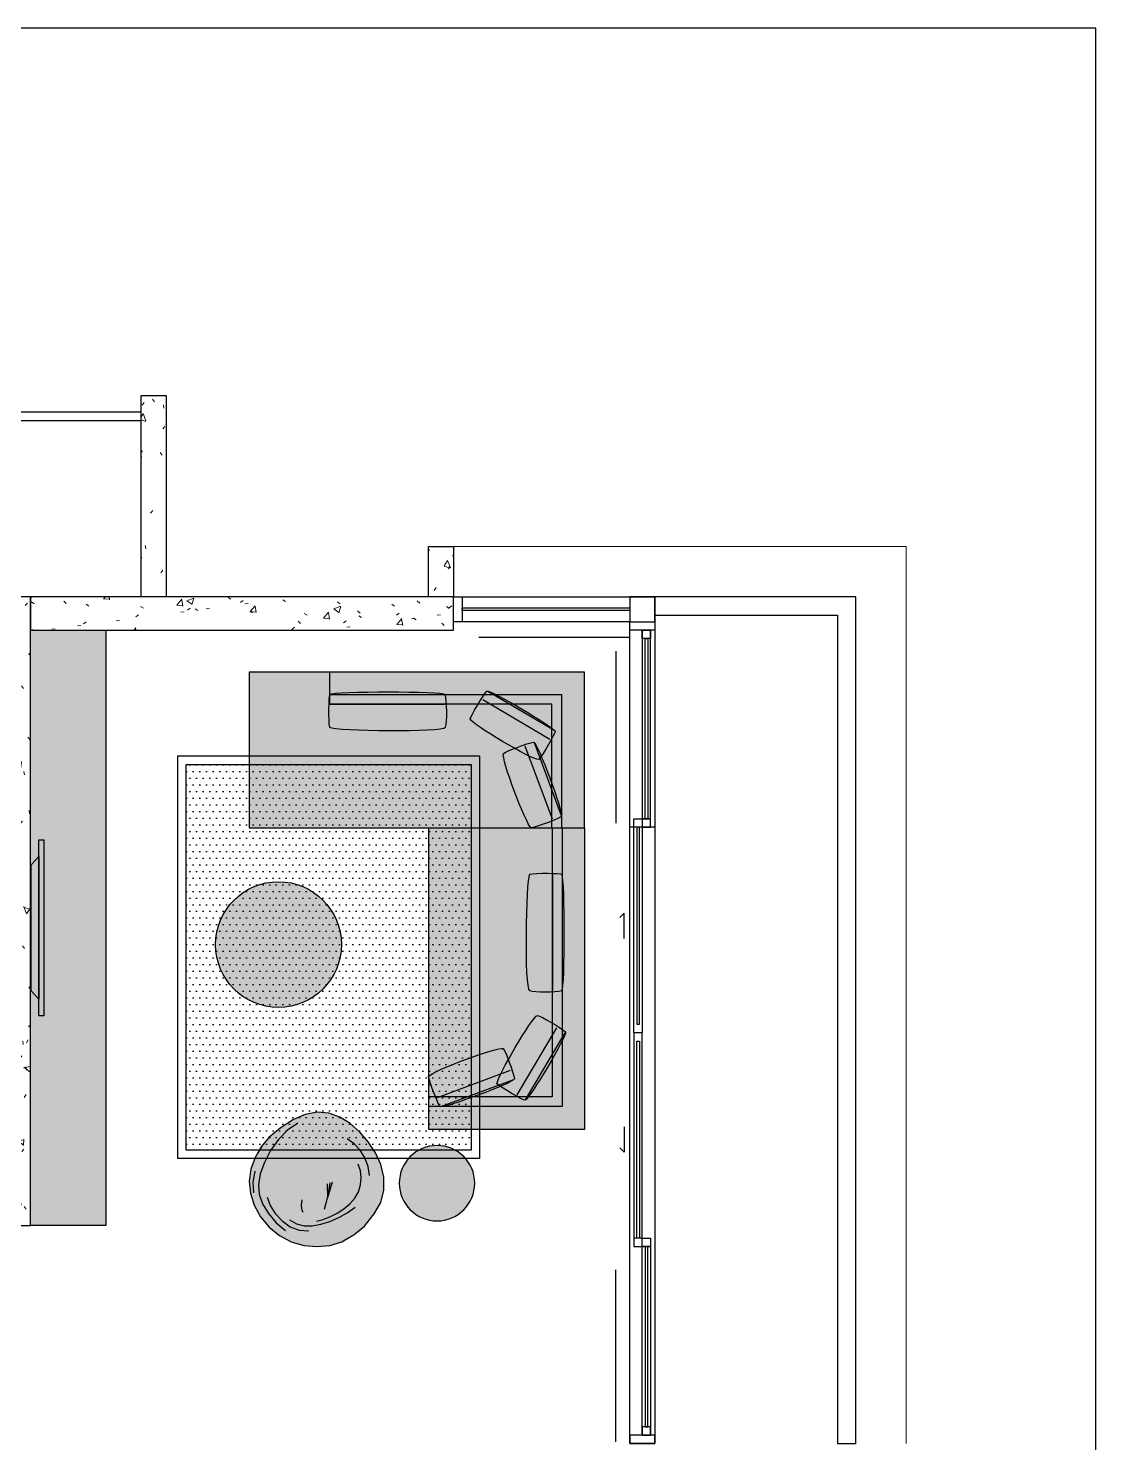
# Model space of a CAD drawing. Header units: millimetres. Extents: x 138979 to 257434, y 2210 to 57479.
# Drawn here: x 231496 to 237863, y 24022 to 32457 of the extents above; entities that cross this region are included whole.
import ezdxf

# ---------------------------------------------------------------- set-up
doc = ezdxf.new("R2010")
doc.units = ezdxf.units.MM
doc.linetypes.add('DASH', pattern=[0.35, 0.25, -0.1])
for name, color, linetype, lineweight in [('FLOOR', 6, 'Continuous', 9), ('WALL-FILL-4', 254, 'Continuous', 9), ('WALL-RETCUT-1', 1, 'Continuous', 25)]:
    doc.layers.add(name, color=color, linetype=linetype, lineweight=lineweight)
for name, color, linetype in [('GAR-DOOR', 4, 'Continuous'), ('GAR-FFE', 1, 'Continuous'), ('GAR-WINDOW', 4, 'Continuous')]:
    doc.layers.add(name, color=color, linetype=linetype)
doc.linetypes.add('BATTING', pattern='A,0.00254,-2.54,[134,ltypeshp.shx,S=2.54,R=0,X=-2.54,Y=0],-5.08,[134,ltypeshp.shx,S=2.54,R=180,X=2.54,Y=0],-2.54', length=10.16254)

# ---------------------------------------------------------------- blocks, each defined once
blk = doc.blocks.new('tv')
at = {"layer": 'GAR-FFE', "true_color": 0xffffff}
h = blk.add_hatch(color=7, dxfattribs=at)
h.dxf.hatch_style = 1
h.paths.add_polyline_path([(-50135.20844982471, -61402.10455091263), (-50135.20844982471, -61432.10455091263), (-49085.20844982471, -61432.10455091263), (-49085.20844982471, -61402.10455091263)])
h.paths.add_polyline_path([(-50035.20844982471, -61432.10455091263), (-49985.20844982471, -61477.10455091263), (-49235.20844982471, -61477.10455091263), (-49185.20844982471, -61432.10455091263)])
at = {"layer": 'GAR-FFE', "color": 8}
for points in [[(-50135.20844982471, -61432.10455091263), (-49085.20844982471, -61432.10455091263), (-49085.20844982471, -61402.10455091263), (-50135.20844982471, -61402.10455091263)], [(-49985.20844982471, -61477.10455091263), (-49235.20844982471, -61477.10455091263), (-49185.20844982471, -61432.10455091263), (-50035.20844982471, -61432.10455091263)]]:
    blk.add_lwpolyline(points, close=True, dxfattribs=at)
blk = doc.blocks.new('Type C1 outdoor dining table')
at = {"true_color": 0xffffff}
h = blk.add_hatch(color=7, dxfattribs=at)
h.dxf.hatch_style = 1
h.paths.add_polyline_path([(7367.558386040211, -27279.66268590844, 1), (7967.558386040211, -27279.66268590844, 1)])
at = {"layer": 'GAR-FFE'}
blk.add_circle((7667.558386040211, -27279.66268590844, 0.0002875896781342959), 300, dxfattribs=at)
blk = doc.blocks.new('lovesacplan')
at = {"layer": 'GAR-FFE'}
for p, q in [((122.2295263983057, 122.3432291808778), (109.3233201768401, 113.7323921862822)), ((136.307295339096, 128.7994903840801), (122.2295263983057, 122.3432291808778)), ((151.3337095297447, 132.3758891471405), (136.307295339096, 128.7994903840801)), ((166.7057544204129, 132.4129021663255), (151.3337095297447, 132.3758891471405)), ((181.563154059937, 128.5422949622005), (166.7057544204129, 132.4129021663255)), ((195.0973806927009, 120.8523693406757), (181.563154059937, 128.5422949622005)), ((197.1587615291311, 119.0929871725392), (195.0973806927009, 120.8523693406757)), ((209.6418318316985, 109.0174806094355), (197.1587615291311, 119.0929871725392)), ((97.65131051080058, 103.5622805100375), (87.50802058343507, 92.20475298349248)), ((109.3233201768401, 113.7323921862822), (97.65131051080058, 103.5622805100375)), ((119.244543142481, 103.9771024781395), (111.442294940298, 96.7735394498985)), ((128.4666018712099, 109.6965108209651), (119.244543142481, 103.9771024781395)), ((138.6651381364279, 113.5876228093984), (128.4666018712099, 109.6965108209651)), ((143.666037736191, 104.2805810508421), (135.7575645595444, 101.5061522729063)), ((149.3398515272852, 115.3116781786144), (138.6651381364279, 113.5876228093984)), ((152.0576379665308, 105.3380310356216), (143.666037736191, 104.2805810508421)), ((160.5037961671746, 104.5625601505112), (152.0576379665308, 105.3380310356216)), ((168.6349236112306, 101.9395831956543), (160.5037961671746, 104.5625601505112)), ((176.1816304009176, 97.57724342316689), (168.6349236112306, 101.9395831956543)), ((219.9413933034531, 96.61703455530852), (209.6418318316985, 109.0174806094355)), ((87.50802058343507, 92.20475298349248), (79.60431881823457, 79.84393130879582)), ((111.442294940298, 96.7735394498985), (105.4735410952137, 88.39658769616852)), ((182.9860176164394, 91.70564573529177), (176.1816304009176, 97.57724342316689)), ((188.9783508163528, 84.64969301748916), (182.9860176164394, 91.70564573529177)), ((193.7418091009468, 88.6942297277969), (186.9534299218076, 97.9632975109579)), ((194.1292190160676, 76.78114021106967), (188.9783508163528, 84.64969301748916)), ((199.4397494069043, 78.48509074548815), (193.7418091009468, 88.6942297277969)), ((220.957355036611, 95.00564048853057), (219.9413933034531, 96.61703455530852)), ((228.6388866610743, 82.0867455706901), (220.957355036611, 95.00564048853057)), ((79.60431881823457, 79.84393130879582), (74.83302557635814, 66.60553102049747)), ((157.3873996755652, 70.50227385444103), (176.1770273867862, 65.06901422350143)), ((158.0464057669952, 67.64203290749744), (176.1770273867862, 65.06901422350143)), ((198.3921910562584, 68.46717541646257), (194.1292190160676, 76.78114021106967)), ((201.655149470621, 60.0338909739741), (198.3921910562584, 68.46717541646257)), ((204.0619130100152, 67.8746750983556), (199.4397494069043, 78.48509074548815)), ((207.470691452628, 57.26543728166006), (204.0619130100152, 67.8746750983556)), ((232.9770480594594, 67.81572583536229), (228.6388866610743, 82.0867455706901)), ((234.1845446811436, 52.15339411209109), (232.9770480594594, 67.81572583536229)), ((74.83302557635814, 66.60553102049747), (73.80518885139607, 52.69617135512934)), ((73.80518885139607, 52.69617135512934), (76.56251074185678, 38.47162201476202)), ((159.3908249606997, 64.67338016839119), (176.1770273867862, 65.06901422350143)), ((189.3131943306377, 61.35291467733136), (176.1770273867862, 65.06901422350143)), ((203.7294266007965, 51.75793334586358), (201.655149470621, 60.0338909739741)), ((209.3268840058681, 46.92401018668436), (207.470691452628, 57.26543728166006)), ((232.838597354721, 36.75162278868995), (234.1845446811436, 52.15339411209109)), ((76.56251074185678, 38.47162201476202), (82.67405379862619, 24.41045370268714)), ((178.5105357806017, 34.25344813172736), (184.1633634364631, 33.6332127913039)), ((184.1633634364631, 33.6332127913039), (189.0064626721951, 34.12180331121668)), ((189.0064626721951, 34.12180331121668), (192.9440399305867, 35.70481681569338)), ((206.7926941022927, 27.88548646458635), (209.1929135179086, 37.05299641269515)), ((209.1929135179086, 37.05299641269515), (209.3268840058681, 46.92401018668436)), ((214.5330857975189, 31.37316379265127), (215.5186785734912, 42.82245723470889)), ((228.3922168736943, 21.83909429063019), (232.838597354721, 36.75162278868995)), ((82.67405379862619, 24.41045370268714), (92.68964811312982, 8.565673907690915)), ((87.08737527551561, 29.59160249961785), (95.34461190374086, 17.40041479921364)), ((95.34461190374086, 17.40041479921364), (106.4062757817509, 6.404759926486712)), ((202.2590011905245, 19.7401331557712), (206.7926941022927, 27.88548646458635)), ((203.5487602845308, 10.81863620466565), (210.4678973875594, 20.57577543036337)), ((210.4678973875594, 20.57577543036337), (214.5330857975189, 31.37316379265127)), ((220.9360148850944, 7.910577566283422), (228.3922168736943, 21.83909429063019)), ((92.68964811312982, 8.565673907690915), (103.8520127179534, -4.829799633028991)), ((106.4062757817509, 6.404759926486712), (119.6459179601732, -2.948302273627057)), ((185.1581835071571, -3.389473875910305), (194.734049056183, 2.647566106407552)), ((194.734049056183, 2.647566106407552), (203.5487602845308, 10.81863620466565)), ((194.8563646018038, -5.494922579450183), (205.9028453023287, 3.877355730678993)), ((205.9028453023287, 3.877355730678993), (214.7568524256754, 14.96761771283531)), ((210.7682475814086, -4.479330914279132), (220.9360148850944, 7.910577566283422)), ((103.8520127179534, -4.829799633028991), (114.9942983740848, -14.16092557133466)), ((114.9629386664769, -13.68419263539484), (122.2166020678332, -17.9920900305826)), ((114.9942983740848, -14.16092557133466), (122.2166020678332, -17.9920900305826)), ((119.6459179601732, -2.948302273627057), (133.789294715663, -10.26705662412352)), ((133.789294715663, -10.26705662412352), (147.4442057046547, -15.18126343296332)), ((147.4442057046547, -15.18126343296332), (159.9221052471614, -17.33702389303991)), ((159.9221052471614, -17.33702389303991), (171.5560794641206, -16.45510536121911)), ((171.5560794641206, -16.45510536121911), (183.1252459478613, -12.44196269697433)), ((175.3760920861537, -6.907778201469881), (185.1581835071571, -3.389473875910305)), ((183.1252459478613, -12.44196269697433), (194.8563646018038, -5.494922579450183)), ((184.7881672957502, -22.37017480903422), (198.4646778990986, -14.74962432056216)), ((198.4646778990986, -14.74962432056216), (210.7682475814086, -4.479330914279132)), ((122.2166020678332, -17.9920900305826), (128.0052296153263, -21.42991339703426)), ((128.0052296153263, -21.42991339703426), (141.7973693424368, -26.39302754231672)), ((141.7973693424368, -26.39302754231672), (156.0347619862004, -28.28840447019151)), ((143.9979835279569, -21.64290947115454), (157.1996064910993, -24.07090377753784)), ((156.0347619862004, -28.28840447019151), (170.4702544911568, -26.94871377710489)), ((157.1996064910993, -24.07090377753784), (170.0665383586901, -23.13324533870595)), ((170.4702544911568, -26.94871377710489), (184.7881672957502, -22.37017480903422))]:
    blk.add_line(p, q, dxfattribs=at)
blk = doc.blocks.new('beanbag')
at = {"layer": 'GAR-FFE', "true_color": 0xffffff}
h = blk.add_hatch(color=7, dxfattribs=at)
h.dxf.hatch_style = 1
h.paths.add_polyline_path([(-475181.9228688222, -43380.65449690114), (-475187.0620524471, -43450.20129522798), (-475173.2754429948, -43521.32404192982), (-475142.7177277109, -43591.6298834902), (-475092.6397561384, -43670.85378246518), (-475036.8279331143, -43737.83115016878), (-474981.1165048336, -43784.48677986031), (-474945.0049863649, -43803.64260215654), (-474916.0618486274, -43820.8317189888), (-474847.1011499919, -43845.64728971521), (-474775.9141867731, -43855.12417435459), (-474703.7367242483, -43848.42572088916), (-474632.1471602253, -43825.5330260488), (-474563.7646072085, -43787.43027360644), (-474502.246758797, -43736.07880657503), (-474451.4079222786, -43674.12926417222), (-474414.1269123356, -43604.48668055048), (-474391.8950099304, -43529.92403806018), (-474385.1652732983, -43452.91518144318), (-474391.2027564067, -43374.60352282682), (-474412.8935633987, -43303.24842415018), (-474451.301221521, -43238.65394956098), (-474456.3810301868, -43230.59697922709), (-474507.8788375455, -43168.59474895646), (-474570.2941890584, -43118.21721614093), (-474580.6010932405, -43109.42030530026), (-474648.2722264043, -43070.97067719263), (-474722.559224602, -43051.61764117201), (-474799.4194490553, -43051.80270626793), (-474874.5515200085, -43069.68470008323), (-474944.9403647125, -43101.96600609925), (-475009.4713958199, -43145.02019107222), (-475067.83144415, -43195.87074945345), (-475118.5478937869, -43252.65838708617), (-475158.0664026129, -43314.46249545965)])
at = {"layer": 'GAR-FFE'}
for p, q in [((-474944.9403647128, -43101.96600609925), (-475009.4713958199, -43145.0201910722)), ((-474874.5515200086, -43069.68470008322), (-474944.9403647128, -43101.96600609925)), ((-474799.4194490556, -43051.80270626795), (-474874.5515200086, -43069.68470008322)), ((-474722.5592246018, -43051.61764117202), (-474799.4194490556, -43051.80270626795)), ((-474648.2722264044, -43070.97067719261), (-474722.5592246018, -43051.61764117202)), ((-474580.6010932405, -43109.42030530027), (-474648.2722264044, -43070.97067719261)), ((-475009.4713958199, -43145.0201910722), (-475067.8314441503, -43195.87074945346)), ((-474913.7549873483, -43165.19959789881), (-474959.8652809919, -43193.79663961293)), ((-474862.762306022, -43145.74403795664), (-474913.7549873483, -43165.19959789881)), ((-474809.3887390676, -43137.12376111056), (-474862.762306022, -43145.74403795664)), ((-474795.7998068715, -43186.99199682553), (-474837.7578080231, -43192.27924674941)), ((-474753.5690158685, -43190.86935125108), (-474795.7998068715, -43186.99199682553)), ((-474570.2941890587, -43118.21721614094), (-474580.6010932405, -43109.42030530027)), ((-474507.8788375454, -43168.59474895644), (-474570.2941890587, -43118.21721614094)), ((-474456.381030187, -43230.59697922709), (-474507.8788375454, -43168.59474895644)), ((-475118.5478937873, -43252.65838708618), (-475158.0664026132, -43314.46249545965)), ((-475067.8314441503, -43195.87074945346), (-475118.5478937873, -43252.65838708618)), ((-474998.8765220027, -43229.81445475415), (-475028.720291228, -43271.69921352281)), ((-474959.8652809919, -43193.79663961293), (-474998.8765220027, -43229.81445475415)), ((-474837.7578080231, -43192.27924674941), (-474877.3001739066, -43206.15139063908)), ((-474712.913378648, -43203.98423602534), (-474753.5690158685, -43190.86935125108)), ((-474675.1798446993, -43225.79593488778), (-474712.913378648, -43203.98423602534)), ((-474641.1579086217, -43255.15392332719), (-474675.1798446993, -43225.79593488778)), ((-474611.1962426226, -43290.43368691619), (-474641.1579086217, -43255.15392332719)), ((-474587.3789511994, -43270.21100336465), (-474621.320847095, -43223.86566444885)), ((-474558.8892496699, -43321.25669827618), (-474587.3789511994, -43270.21100336465)), ((-474451.3012215211, -43238.65394956098), (-474456.381030187, -43230.59697922709)), ((-474412.8935633986, -43303.24842415017), (-474451.3012215211, -43238.65394956098)), ((-475158.0664026132, -43314.46249545965), (-475181.9228688222, -43380.65449690114)), ((-474585.4419016237, -43329.77645094829), (-474611.1962426226, -43290.43368691619)), ((-474564.1270414228, -43371.34627492132), (-474585.4419016237, -43329.77645094829)), ((-474535.778431654, -43374.30877651187), (-474558.8892496699, -43321.25669827618)), ((-474391.2027564067, -43374.60352282683), (-474412.8935633986, -43303.24842415017)), ((-475181.9228688222, -43380.65449690114), (-475187.0620524473, -43450.20129522798)), ((-474769.1509983265, -43361.17078273141), (-474675.2028597705, -43388.33708088612)), ((-474765.8559678695, -43375.47198746615), (-474675.2028597705, -43388.33708088612)), ((-474759.1338719008, -43390.31525116169), (-474675.2028597705, -43388.33708088612)), ((-474609.5220250511, -43406.91757861699), (-474675.2028597705, -43388.33708088612)), ((-474547.8122493513, -43413.51269713376), (-474564.1270414228, -43371.34627492132)), ((-474537.4408637001, -43454.89248527432), (-474547.8122493513, -43413.51269713376)), ((-474518.7345394413, -43427.35496559532), (-474535.778431654, -43374.30877651187)), ((-474509.4535766747, -43479.06210107022), (-474518.7345394413, -43427.35496559532)), ((-474385.1652732985, -43452.91518144315), (-474391.2027564067, -43374.60352282683)), ((-475187.0620524473, -43450.20129522798), (-475173.2754429947, -43521.32404192982)), ((-475173.2754429947, -43521.32404192982), (-475142.7177277114, -43591.62988349021)), ((-474510.1234291149, -43528.41716994013), (-474509.4535766747, -43479.06210107022)), ((-474483.4225677168, -43556.81633304036), (-474478.4946038369, -43499.56986583007)), ((-474391.8950099307, -43529.92403806018), (-474385.1652732985, -43452.91518144315)), ((-475142.7177277114, -43591.62988349021), (-475092.6397561384, -43670.85378246519)), ((-475120.6511203265, -43565.72413950553), (-475079.3649371853, -43626.68007800754)), ((-474663.5353178014, -43542.414911345), (-474635.2711795219, -43545.51608804712)), ((-474635.2711795219, -43545.51608804712), (-474611.0556833432, -43543.07313544754)), ((-474611.0556833432, -43543.07313544754), (-474591.3677970511, -43535.15806792519)), ((-474544.7929907516, -43614.98148622477), (-474522.1245261929, -43574.2547196807)), ((-474522.1245261929, -43574.2547196807), (-474510.1234291149, -43528.41716994013)), ((-474503.7485097665, -43610.80327485182), (-474483.4225677168, -43556.81633304036)), ((-474451.4079222786, -43674.12926417222), (-474414.1269123359, -43604.48668055047)), ((-474414.1269123359, -43604.48668055047), (-474391.8950099307, -43529.92403806018)), ((-475092.6397561384, -43670.85378246519), (-475036.8279331145, -43737.83115016879)), ((-475079.3649371853, -43626.68007800754), (-475024.0566177955, -43681.65835237119)), ((-475024.0566177955, -43681.65835237119), (-474957.8584069032, -43728.42366337177)), ((-474582.4177514231, -43700.44432147159), (-474538.3441952816, -43659.58897098029)), ((-474538.3441952816, -43659.58897098029), (-474503.7485097665, -43610.80327485182)), ((-474526.5737701925, -43694.29537335024), (-474482.3037345759, -43638.84406343946)), ((-474502.2467587972, -43736.07880657501), (-474451.4079222786, -43674.12926417222)), ((-475036.8279331145, -43737.83115016879), (-474981.1165048336, -43784.48677986031)), ((-474957.8584069032, -43728.42366337177), (-474887.1415231256, -43765.01743512423)), ((-474887.1415231256, -43765.01743512423), (-474818.866968181, -43789.58846916843)), ((-474698.3075993834, -43795.9576788097), (-474640.4617669648, -43775.8919654885)), ((-474679.2075362736, -43748.221043011), (-474630.2970791683, -43730.62952138321)), ((-474640.4617669648, -43775.8919654885), (-474581.8061736953, -43741.15676490086)), ((-474630.2970791683, -43730.62952138321), (-474582.4177514231, -43700.44432147159)), ((-474581.8061736953, -43741.15676490086), (-474526.5737701925, -43694.29537335024)), ((-474563.7646072088, -43787.43027360644), (-474502.2467587972, -43736.07880657501)), ((-474981.2733033719, -43782.10311518062), (-474945.0049863653, -43803.64260215653)), ((-474981.1165048336, -43784.48677986031), (-474945.0049863653, -43803.64260215653)), ((-474945.0049863653, -43803.64260215653), (-474916.0618486274, -43820.8317189888)), ((-474916.0618486274, -43820.8317189888), (-474847.1011499921, -43845.64728971524)), ((-474847.1011499921, -43845.64728971524), (-474775.9141867734, -43855.1241743546)), ((-474836.0980790644, -43821.89669935941), (-474770.0899642487, -43834.03667089134)), ((-474818.866968181, -43789.58846916843), (-474756.4774704683, -43800.3672714688)), ((-474775.9141867734, -43855.1241743546), (-474703.7367242486, -43848.42572088918)), ((-474770.0899642487, -43834.03667089134), (-474705.7553049107, -43829.34837869718)), ((-474756.4774704683, -43800.3672714688), (-474698.3075993834, -43795.9576788097)), ((-474703.7367242486, -43848.42572088918), (-474632.1471602255, -43825.5330260488)), ((-474632.1471602255, -43825.5330260488), (-474563.7646072088, -43787.43027360644))]:
    blk.add_line(p, q, dxfattribs=at)
at = {"layer": 'GAR-FFE', "xscale": 5, "yscale": 5, "zscale": 5}
blk.add_blockref('lovesacplan', (-475556.087996704, -43713.68215200363), dxfattribs=at)
blk = doc.blocks.new('sofa06')
at = {"layer": 'GAR-FFE', "true_color": 0xffffff}
h = blk.add_hatch(color=7, dxfattribs=at)
h.dxf.hatch_style = 1
h.paths.add_polyline_path([(137799.5420488026, 48950.69752414152), (135999.5420488026, 48950.69752414152), (135999.5420488026, 48023.00221186504), (137799.5420488026, 48023.00221186504)])
at = {"layer": 'GAR-FFE'}
for points in [[(136276.2241780814, 48950.69752414152), (137799.5420488026, 48950.69752414152), (137799.5420488026, 48023.00221186504), (135999.5420488026, 48023.00221186504), (135999.5420488026, 48950.69752414152), (136276.2241780814, 48950.69752414152)], [(135999.5420488026, 48817.51013268158), (137662.771758033, 48817.51013268158), (137662.771758033, 48022.38209467754)], [(135999.5420488026, 48759.28801897354), (137604.5324188527, 48759.28801897354), (137604.5324188527, 48023.48452523723)], [(136283.1660454962, 48817.57903458923), (136965.5361082461, 48817.57903458923)], [(136283.1660454962, 48759.3569208812), (136965.5361082461, 48759.3569208812)], [(137592.6640649009, 48549.68840965442), (137193.0157631319, 48786.22866566665)], [(137622.3091115486, 48599.78009800799), (137222.6780352611, 48836.32035402022)], [(137608.4942786638, 48073.78291931376), (137446.2647322435, 48508.93293005787)], [(137663.0473656636, 48094.10898268595), (137500.8350447435, 48529.29344438389)]]:
    blk.add_lwpolyline(points, dxfattribs=at)
for points in [[(137526.9833194893, 48429.17896957509), (137552.2875458058, 48456.84308632649), (137626.4776770826, 48587.10214662738), (137624.8584822249, 48596.71396302432), (137613.1968339961, 48626.03172560595), (137239.3867483791, 48847.89587485045), (137217.6309703719, 48837.73284317367), (137191.6894013677, 48809.724216884), (137121.891766848, 48689.04252203554), (137118.8084063735, 48671.36918219179), (137125.8880776037, 48639.1230884511), (137486.365643708, 48428.21434284002), (137526.9833194893, 48429.17896957509), (137526.9833194893, 48429.17896957509), (137526.9833194893, 48429.17896957509), (137526.9833194893, 48429.17896957509)], [(136278.3256863113, 48622.17321866564), (136270.6431233939, 48658.89793653414), (136273.1408176254, 48808.75959014893), (136279.4108914081, 48816.20099638961), (136304.4050591495, 48835.52798206359), (136957.0439478811, 48836.04474638961), (136970.5831731353, 48816.20099638961), (136978.6619220357, 48778.92506324127), (136983.1233207006, 48654.66046909243), (136970.9276826736, 48622.72443393618), (136958.7148192022, 48590.78839878924), (136312.7766411994, 48600.67582283542), (136278.3256863113, 48622.17321866564), (136278.3256863113, 48622.17321866564), (136278.3256863113, 48622.17321866564), (136278.3256863113, 48622.17321866564)], [(137481.6803138573, 48021.34856603481), (137518.7667667363, 48026.96407167614), (137658.2931338865, 48081.6377370283), (137663.0818166267, 48090.11267192103), (137672.48692731, 48120.29170837626), (137521.092206208, 48527.77760236897), (137497.8033607136, 48533.5309118256), (137460.0278887395, 48528.08766096272), (137329.8721812908, 48478.03042356297), (137316.3846324626, 48466.24819700047), (137301.622398315, 48436.68927773274), (137449.4686710518, 48046.08435161784), (137481.6803138573, 48021.34856603481), (137481.6803138573, 48021.34856603481), (137481.6803138573, 48021.34856603481), (137481.6803138573, 48021.34856603481)]]:
    blk.add_open_spline(points, degree=3, knots=[0, 0, 0, 0, 1, 1, 1, 2, 2, 2, 3, 3, 3, 4, 4, 4, 5, 5, 5, 5], dxfattribs=at)
blk = doc.blocks.new('sofa 07')
at = {"layer": 'GAR-FFE', "true_color": 0xffffff}
h = blk.add_hatch(color=7, dxfattribs=at)
h.dxf.hatch_style = 1
h.paths.add_polyline_path([(187183.7305181671, 34294.74903018289), (186256.10410781, 34294.74903018289), (186256.10410781, 32294.74903018289), (187183.7305181671, 32294.74903018289)])
at = {"layer": 'GAR-FFE'}
for points in [[(186256.10410781, 34294.74903018289), (187183.7305181671, 34294.74903018289), (187183.7305181671, 32294.74903018289), (186256.10410781, 32294.74903018289), (186256.10410781, 34294.74903018289), (186256.10410781, 34294.74903018289)], [(187050.5431267072, 32776.25429314637), (187050.5431267072, 34157.97873943188), (186255.4495396686, 34157.97873943188)], [(186256.5175192675, 34099.75662571454), (186992.3210130061, 34099.75662571454), (186992.3210130061, 32776.25429314637), (187187.3478684283, 32776.25429314637)], [(186306.8159133533, 34103.70126004406), (186741.9659240928, 33941.47171364242)], [(186327.1419767139, 34158.27157252544), (186762.3264384118, 33996.02480066085)], [(186782.721403687, 34087.87104629987), (187019.2616597039, 33688.22274453082)], [(186832.8130920406, 34117.53331841045), (187069.3533480575, 33717.86779117846)], [(186992.3899149161, 32778.35580139497), (186992.3899149161, 33460.743089645)], [(187050.6120286172, 32778.35580139497), (187050.6120286172, 33460.743089645)]]:
    blk.add_lwpolyline(points, dxfattribs=at)
for points in [[(186254.3815600674, 33976.88729523757), (186260.0315166626, 34013.95652265364), (186314.6707310586, 34153.51734076702), (186323.1456659513, 34158.28879800701), (186353.3247024042, 34167.65945774579), (186760.8105963992, 34016.28196210676), (186766.5983568144, 33992.993116631), (186761.1206549907, 33955.21764463821), (186711.0634175909, 33825.07916267106), (186699.2811910331, 33811.59161386156), (186669.7567227238, 33796.82937969529), (186279.1173456528, 33944.67565245071), (186254.3815600674, 33976.88729523757), (186254.3815600674, 33976.88729523757), (186254.3815600674, 33976.88729523757), (186254.3815600674, 33976.88729523757)], [(186662.21196361, 34022.17307538801), (186689.9105313129, 34047.49452720472), (186820.1351406553, 34121.68465848156), (186829.7469570593, 34120.04823812359), (186859.0647196386, 34108.38658991345), (187080.92886889, 33734.57650427782), (187070.8002881601, 33712.83795177081), (187042.7916618681, 33686.87915728503), (186922.0755160635, 33617.08152276539), (186904.4710781344, 33613.99816229084), (186872.1905334375, 33621.09505900257), (186661.2473368749, 33981.57262508833), (186662.21196361, 34022.17307538801), (186662.21196361, 34022.17307538801), (186662.21196361, 34022.17307538801), (186662.21196361, 34022.17307538801)], [(186855.2406636497, 32773.5154422287), (186891.9309305667, 32765.83287931123), (187041.8614860845, 32768.3305735428), (187049.2684413784, 32774.6178727884), (187068.59542705, 32799.61204052978), (187069.0777404199, 33452.23370377981), (187049.2684413784, 33465.79015451559), (187011.9580572739, 33473.86890343466), (186887.7279140742, 33478.31307661795), (186855.7918789249, 33466.11743859091), (186823.8558437803, 33453.90457510093), (186833.7088168657, 32807.98362257966), (186855.2406636497, 32773.5154422287), (186855.2406636497, 32773.5154422287), (186855.2406636497, 32773.5154422287), (186855.2406636497, 32773.5154422287)]]:
    blk.add_open_spline(points, degree=3, knots=[0, 0, 0, 0, 1, 1, 1, 2, 2, 2, 3, 3, 3, 4, 4, 4, 5, 5, 5, 5], dxfattribs=at)
blk = doc.blocks.new('TYPE E1')
at = {"layer": 'WALL-FILL-4'}
h = blk.add_hatch(dxfattribs=at)
h.set_pattern_fill('FP_118', color=256, angle=-579.9999999999893, style=0, pattern_type=2)
h.set_pattern_definition([(320.0000000000106, (178841.5245017526, -7753.145904146837), (-38.25359748097573, -437.2423356398183), [45.72, -502.92]), (265.0000000000106, (178841.5245017526, -7753.145904146837), (458.5367433592045, 84.58275246487926), [36.576, -402.336]), (10.45100000001061, (178838.3361457628, -7789.583169015827), (420.2802474508456, -352.6619677193106), [38.856, -427.416]), (316.1840000000106, (178963.4439679575, -7753.146324823381), (-100.903280770738, -650.5898997999443), [68.57999999999998, -754.3799999999999]), (6.636000000010616, (178955.0358792492, -7807.361697220946), (593.8263051682329, -569.7659014887121), [58.284, -641.124]), (261.1840000000107, (178963.4439679575, -7753.146324823381), (593.8202659361505, -569.77246806556), [54.86399999999986, -603.5039999999977]), (291.0000000000106, (178932.963891068, -7814.105952757182), (-245.4366409230011, -363.8750514784352), [45.71999999999989, -502.9199999999991]), (236.0000000000107, (178932.963891068, -7814.105952757182), (442.0518042913679, -148.3252822270908), [36.57599999999989, -402.3359999999991]), (341.4510000000107, (178912.5104368846, -7844.428962451177), (196.6114722966064, -512.2010140895475), [38.85599999999978, -427.4159999999982]), (307.5000000000106, (178841.5245017526, -7753.145904146837), (202.9317907215856, -7.412779136772711), [20.117, -377.342, 20.117, -792.175]), (307.5000000000106, (178841.5245017526, -7753.145904146837), (202.9317907215856, -7.412779136772711), [-417.576, -388.315, 20.117, -383.7430000000001]), (277.5000000000106, (178841.5245017526, -7753.145904146837), (240.4330518590656, -160.3671524774818), [20.11699999999994, -212.7499999999995, 20.11699999999994, -522.121999999998]), (277.5000000000106, (178841.5245017526, -7753.145904146837), (240.4330518590656, -160.3671524774818), [-252.9839999999995, -368.1979999999991, 20.11699999999994, -133.8069999999995]), (237.5000000000106, (178841.5241027908, -7617.205675896028), (-13.74909929522584, -325.4178302330253), [20.11699999999993, -132.2829999999994, 20.11699999999993, -1086.306999999995]), (237.5000000000106, (178841.5241027908, -7617.205675896028), (-13.74909929522584, -325.4178302330253), [-172.5169999999994, -455.3709999999988, 20.11699999999993, -610.8189999999977]), (227.5000000000107, (178841.5235470836, -7556.245300005892), (61.02439917698354, -355.5100278052479), [20.11699999999999, -178.0029999999999, 20.11699999999999, -743.7119999999995]), (227.5000000000107, (178841.5235470836, -7556.245300005892), (61.02439917698354, -355.5100278052479), [-218.2369999999999, -295.6559999999998, 20.11699999999999, -427.9389999999998])])
h.paths.add_polyline_path([(179041.5239239875, -3803.142081556143), (178841.5239239875, -3803.145716414088), (178841.5239239908, -7553.143898926439), (179041.5239239908, -7553.143898926439)])
h = blk.add_hatch(dxfattribs=at)
h.set_pattern_fill('FP_118', color=256, angle=-669.9999999999894, style=0, pattern_type=2)
h.set_pattern_definition([(230.0000000000106, (180041.5485352241, -7353.133702405961), (-437.2423356398183, 38.25359748097581), [45.71999999999992, -502.9199999999994]), (175.0000000000105, (180041.5485352241, -7353.133702405961), (84.58275246487918, -458.5367433592045), [36.576, -402.336]), (280.4510000000106, (180005.1112703551, -7349.945346416207), (-352.6619677193107, -420.2802474508455), [38.85599999999999, -427.4159999999999]), (226.1840000000106, (180041.5481145475, -7475.053168610903), (-650.5898997999443, 100.9032807707381), [68.58, -754.38]), (276.6360000000105, (179987.3327421499, -7466.645079902606), (-569.7659014887122, -593.8263051682328), [58.284, -641.124]), (171.1840000000106, (180041.5481145475, -7475.053168610903), (-569.7724680655601, -593.8202659361503), [54.86399999999998, -603.5039999999997]), (201.0000000000106, (179980.5884866137, -7444.573091721395), (-363.8750514784351, 245.4366409230011), [45.71999999999989, -502.9199999999991]), (146.0000000000107, (179980.5884866137, -7444.573091721395), (-148.3252822270909, -442.0518042913679), [36.57599999999999, -402.336]), (251.4510000000107, (179950.2654769197, -7424.11963753798), (-512.2010140895475, -196.6114722966063), [38.85599999999981, -427.4159999999985]), (217.5000000000106, (180041.5485352241, -7353.133702405961), (-7.412779136772748, -202.9317907215856), [20.117, -377.3419999999999, 20.117, -792.1749999999998]), (217.5000000000106, (180041.5485352241, -7353.133702405961), (-7.412779136772748, -202.9317907215856), [-417.5759999999999, -388.3149999999999, 20.117, -383.743]), (187.5000000000106, (180041.5485352241, -7353.133702405961), (-160.3671524774818, -240.4330518590656), [20.11699999999994, -212.7499999999995, 20.11699999999994, -522.121999999998]), (187.5000000000106, (180041.5485352241, -7353.133702405961), (-160.3671524774818, -240.4330518590656), [-252.9839999999995, -368.1979999999991, 20.11699999999994, -133.8069999999995]), (147.5000000000106, (180177.4887634749, -7353.133303444134), (-325.4178302330253, 13.7490992952259), [20.11699999999999, -132.2829999999999, 20.11699999999999, -1086.306999999999]), (147.5000000000106, (180177.4887634749, -7353.133303444134), (-325.4178302330253, 13.7490992952259), [-172.5169999999999, -455.3709999999998, 20.11699999999999, -610.8189999999995]), (137.5000000000106, (180238.449139365, -7353.132747736992), (-355.5100278052479, -61.02439917698348), [20.11699999999999, -178.0029999999999, 20.11699999999999, -743.7119999999995]), (137.5000000000106, (180238.449139365, -7353.132747736992), (-355.5100278052479, -61.02439917698348), [-218.2369999999999, -295.6559999999998, 20.11699999999999, -427.9389999999998])])
h.paths.add_polyline_path([(178841.525741417, -7553.13312464091), (178841.522106559, -7353.13312464091), (176316.5243809237, -7353.13312464417), (176316.5243809237, -7553.13312464417)])
h = blk.add_hatch(dxfattribs=at)
h.set_pattern_fill('FP_118', color=256, angle=-759.9999999999893, style=0, pattern_type=2)
h.set_pattern_definition([(140.0000000000106, (176366.5358947236, -16626.14370621301), (38.25359748097589, 437.2423356398183), [45.71999999999994, -502.9199999999996]), (85.0000000000105, (176366.5358947236, -16626.14370621301), (-458.5367433592045, -84.58275246487909), [36.57599999999987, -402.3359999999989]), (190.4510000000106, (176369.7242507134, -16589.70644134402), (-420.2802474508455, 352.6619677193107), [38.85599999999999, -427.4159999999999]), (136.1840000000106, (176244.6164285187, -16626.14328553647), (100.9032807707382, 650.5898997999443), [68.57999999999976, -754.3799999999981]), (186.6360000000105, (176253.024517227, -16571.9279131389), (-593.8263051682327, 569.7659014887123), [58.284, -641.124]), (81.18400000001057, (176244.6164285187, -16626.14328553647), (-593.8202659361502, 569.7724680655602), [54.86399999999998, -603.5039999999997]), (111.0000000000106, (176275.0965054082, -16565.18365760267), (245.4366409230012, 363.8750514784351), [45.71999999999987, -502.919999999999]), (56.00000000001067, (176275.0965054082, -16565.18365760267), (-442.0518042913679, 148.325282227091), [36.57599999999999, -402.3359999999999]), (161.4510000000106, (176295.5499595916, -16534.86064790867), (-196.6114722966062, 512.2010140895475), [38.85599999999989, -427.4159999999991]), (127.5000000000106, (176366.5358947236, -16626.14370621301), (-202.9317907215856, 7.412779136772786), [20.117, -377.342, 20.117, -792.175]), (127.5000000000106, (176366.5358947236, -16626.14370621301), (-202.9317907215856, 7.412779136772786), [-417.576, -388.315, 20.117, -383.7430000000001]), (97.50000000001057, (176366.5358947236, -16626.14370621301), (-240.4330518590655, 160.3671524774819), [20.117, -212.75, 20.117, -522.1219999999998]), (97.50000000001057, (176366.5358947236, -16626.14370621301), (-240.4330518590655, 160.3671524774819), [-252.984, -368.198, 20.117, -133.807]), (57.50000000001057, (176366.5362936854, -16762.08393446382), (13.74909929522596, 325.4178302330253), [20.11699999999993, -132.2829999999994, 20.11699999999993, -1086.306999999995]), (57.50000000001057, (176366.5362936854, -16762.08393446382), (13.74909929522596, 325.4178302330253), [-172.5169999999994, -455.3709999999988, 20.11699999999993, -610.8189999999977]), (47.50000000001056, (176366.5368493926, -16823.04431035396), (-61.02439917698342, 355.5100278052479), [20.11699999999999, -178.0029999999999, 20.11699999999999, -743.7119999999995]), (47.50000000001056, (176366.5368493926, -16823.04431035396), (-61.02439917698342, 355.5100278052479), [-218.2369999999999, -295.6559999999998, 20.11699999999999, -427.9389999999998])])
h.paths.add_polyline_path([(176316.5243809053, -7553.143898921786), (176466.5243809221, -7553.1462018087), (176466.5243809319, -7853.126768323829), (176316.5243809487, -7853.124465436907)])
h = blk.add_hatch(dxfattribs=at)
h.set_pattern_fill('FP_118', color=256, angle=-759.9999999999893, style=0, pattern_type=2)
h.set_pattern_definition([(140.0000000000106, (178231.5991571766, -16626.14370621301), (38.25359748097589, 437.2423356398183), [45.71999999999994, -502.9199999999996]), (85.0000000000105, (178231.5991571766, -16626.14370621301), (-458.5367433592045, -84.58275246487909), [36.57599999999987, -402.335999999999]), (190.4510000000106, (178234.7875131664, -16589.70644134402), (-420.2802474508455, 352.6619677193107), [38.85599999999999, -427.4159999999999]), (136.1840000000106, (178109.6796909717, -16626.14328553647), (100.9032807707382, 650.5898997999443), [68.57999999999976, -754.3799999999981]), (186.6360000000105, (178118.08777968, -16571.9279131389), (-593.8263051682327, 569.7659014887123), [58.284, -641.124]), (81.18400000001057, (178109.6796909717, -16626.14328553647), (-593.8202659361502, 569.7724680655602), [54.86399999999998, -603.5039999999997]), (111.0000000000106, (178140.1597678612, -16565.18365760267), (245.4366409230012, 363.8750514784351), [45.71999999999988, -502.919999999999]), (56.00000000001067, (178140.1597678612, -16565.18365760267), (-442.0518042913679, 148.325282227091), [36.57599999999999, -402.3359999999999]), (161.4510000000106, (178160.6132220446, -16534.86064790867), (-196.6114722966062, 512.2010140895475), [38.85599999999989, -427.4159999999991]), (127.5000000000106, (178231.5991571766, -16626.14370621301), (-202.9317907215856, 7.412779136772786), [20.117, -377.342, 20.117, -792.175]), (127.5000000000106, (178231.5991571766, -16626.14370621301), (-202.9317907215856, 7.412779136772786), [-417.576, -388.315, 20.117, -383.7430000000001]), (97.50000000001057, (178231.5991571766, -16626.14370621301), (-240.4330518590655, 160.3671524774819), [20.117, -212.75, 20.117, -522.1219999999998]), (97.50000000001057, (178231.5991571766, -16626.14370621301), (-240.4330518590655, 160.3671524774819), [-252.984, -368.198, 20.117, -133.807]), (57.50000000001057, (178231.5995561385, -16762.08393446382), (13.74909929522596, 325.4178302330253), [20.11699999999993, -132.2829999999994, 20.11699999999993, -1086.306999999995]), (57.50000000001057, (178231.5995561385, -16762.08393446382), (13.74909929522596, 325.4178302330253), [-172.5169999999994, -455.3709999999988, 20.11699999999993, -610.8189999999977]), (47.50000000001056, (178231.6001118456, -16823.04431035396), (-61.02439917698342, 355.5100278052479), [20.11699999999999, -178.0029999999999, 20.11699999999999, -743.7119999999995]), (47.50000000001056, (178231.6001118456, -16823.04431035396), (-61.02439917698342, 355.5100278052479), [-218.2369999999999, -295.6559999999998, 20.11699999999999, -427.9389999999998])])
h.paths.add_polyline_path([(178031.5997349575, -7553.14389892179), (178181.5997349658, -7553.143898921782), (178181.5997349465, -8752.972521066433), (178031.5997349718, -8752.972521066433)])
at = {"layer": 'FLOOR'}
for p, q in [((173616.5267706369, -2503.129831074039), (173616.5267706369, -7853.124465432251)), ((173616.5267706369, -7853.124465432251), (176316.5243809284, -7853.126768319169))]:
    blk.add_line(p, q, dxfattribs=at)
at = {"layer": 'GAR-DOOR'}
for points in [[(175116.5408373675, -7403.143898860319), (175116.5267695184, -2503.143898860319), (175266.5267695184, -2503.143898860319), (175266.5408373675, -7403.143898860319)], [(176316.5243809284, -7553.143898921786), (175116.5267695184, -7553.143898921786), (175116.5267695184, -6178.143898860286), (175266.5267695184, -6178.129400343591), (175266.5408373259, -7403.129400385209), (176316.5243809284, -7403.129831074039)], [(175266.5267695184, -7403.129399631245), (175116.5267695184, -7403.129399631245), (175116.5267695184, -7553.143898921786), (175266.5267695184, -7553.143898921786)]]:
    blk.add_lwpolyline(points, close=True, dxfattribs=at)
for points in [[(175299.1983982359, -4390.643052680185), (175299.1983982359, -4240.643052680185), (175325.6007667071, -4267.045421151386)], [(175299.1983982359, -5515.644745040452), (175299.1983982359, -5665.644745040452), (175325.6007667071, -5639.242376569251)]]:
    blk.add_lwpolyline(points, dxfattribs=at)
at = {"layer": 'GAR-WINDOW'}
for points in [[(175116.5408373675, -2503.143898860319), (175116.5408373675, -2553.143898860319), (175266.5408373675, -2553.143898860319), (175266.5408373675, -2503.143898860319)], [(175191.5267695183, -3678.143898860315), (175141.5267695183, -3678.143898860315), (175141.5408373675, -2553.143898860319), (175191.5408373675, -2553.143898860319)], [(175191.5408373675, -2603.143898860319), (175191.5408373675, -2553.143898860319), (175141.5408373675, -2553.143898860319), (175141.5408373675, -2603.143898860319)], [(175174.5267695183, -3678.143898860315), (175174.5408373675, -2603.143898860319), (175158.5408373675, -2603.143898860319), (175158.5267695184, -3678.143898860315)], [(175191.5267695183, -3678.143898860315), (175191.5267695183, -3728.143898860315), (175141.5267695183, -3728.143898860315), (175141.5267695183, -3678.143898860315)], [(175241.5267695183, -3728.143898860315), (175241.5267695183, -3678.143898860315), (175191.5267695183, -3678.143898860315), (175191.5267695183, -3728.143898860315)], [(175241.5408373675, -3678.143898860315), (175191.5408373675, -3678.143898860315), (175191.5408373675, -4953.142206500052), (175241.5408373675, -4953.142206500052)], [(175224.5408373675, -3728.143898860315), (175224.5408373675, -4903.142206500052), (175208.5408373675, -4903.142206500052), (175208.5408373675, -3728.143898860315)], [(175241.5408373675, -6228.143898860322), (175191.5408373675, -6228.143898860322), (175191.5408373675, -4953.145591220586), (175241.5408373675, -4953.145591220586)], [(175224.5408373675, -6178.143898860322), (175224.5408373675, -5003.145591220586), (175208.5408373675, -5003.145591220586), (175208.5408373675, -6178.143898860322)], [(175191.5267695183, -6228.143898860322), (175191.5267695183, -6178.143898860322), (175141.5267695183, -6178.143898860322), (175141.5267695183, -6228.143898860322)], [(175191.5267695183, -6228.143898860322), (175141.5267695183, -6228.143898860322), (175141.5408373675, -7353.143898860319), (175191.5408373675, -7353.143898860319)], [(175174.5267695183, -6228.143898860322), (175174.5408373675, -7303.143898860319), (175158.5408373675, -7303.143898860319), (175158.5267695184, -6228.143898860322)], [(175241.5267695183, -6178.143898860322), (175241.5267695183, -6228.143898860322), (175191.5267695183, -6228.143898860322), (175191.5267695183, -6178.143898860322)], [(175191.5408373675, -7303.143898860319), (175191.5408373675, -7353.143898860319), (175141.5408373675, -7353.143898860319), (175141.5408373675, -7303.143898860319)], [(175116.5408373675, -7403.143898860319), (175116.5408373675, -7353.143898860319), (175266.5408373675, -7353.143898860319), (175266.5408373675, -7403.143898860319)], [(176316.5243809284, -7553.122350360489), (176266.5243809284, -7553.122350360489), (176266.5243809284, -7403.122350360489), (176316.5243809284, -7403.122350360489)], [(175266.5364725045, -7470.143898922252), (176266.5243809284, -7470.146201838506), (176266.5243809284, -7486.146201838492), (175266.5364725045, -7486.143898922237)]]:
    blk.add_lwpolyline(points, close=True, dxfattribs=at)
at = {"layer": 'WALL-RETCUT-1'}
for points in [[(173916.526769483, -2503.129830945982), (173916.526769483, -7553.13312457758), (175116.5226965878, -7553.133124577584), (175116.5226965878, -7443.133124577584), (174026.5267694835, -7443.13312457758), (174026.5267694835, -2503.129830945982)], [(178841.523923988, -7553.143898921782), (179041.523923988, -7553.143898921782), (179041.523923988, -3803.143898985116), (178841.523923988, -3803.143898985116)], [(176316.5243809284, -7353.133124641376), (176316.5243809284, -7553.133124641376), (178841.523923988, -7553.133124641376), (178841.523923988, -7353.133124641376)], [(176466.5243809347, -7853.126768319173), (176316.5243809515, -7853.124465432251), (176316.5243809053, -7553.143898921786), (176466.5243809221, -7553.1462018087)], [(178181.5997349493, -8752.972521061776), (178031.5997349746, -8752.972521061776), (178031.5997349575, -7553.14389892179), (178181.5997349658, -7553.143898921782)], [(178181.5997349507, -8653.266067312554), (179931.5997319077, -8653.266067311866), (179931.5997319077, -7553.133124704706), (179881.5997319077, -7553.133124704706), (179881.5997319077, -8603.2660673114), (178181.5717517561, -8603.266067311866)]]:
    blk.add_lwpolyline(points, close=True, dxfattribs=at)

msp = doc.modelspace()

# ---------------------------------------------------------------- hatches: boundary and pattern name
at = {"layer": 'GAR-FFE', "true_color": 0xffffff}
h = msp.add_hatch(color=7, dxfattribs=at)
h.dxf.hatch_style = 1
h.paths.add_polyline_path([(231958.4875581252, 25317.24320657195), (231508.4901333483, 25317.24292020694), (231508.4836395131, 28867.20723898616), (231958.4893533841, 28867.21851941699)])
at = {"layer": 'GAR-FFE'}
h = msp.add_hatch(dxfattribs=at)
h.set_pattern_fill('DOTS', color=8, scale=25)
h.set_pattern_definition([(0, (45491.88358251454, -25117.29579221394), (19.84375, 39.6875), [0, -39.6875])])
h.paths.add_polyline_path([(232438.4235514112, 28067.45619776188), (234138.4235514112, 28067.45619776188), (234138.4235514112, 25767.45619776188), (232438.4235514112, 25767.45619776188)])
at = {"layer": 'GAR-FFE', "true_color": 0xffffff}
h = msp.add_hatch(color=7, dxfattribs=at)
h.dxf.hatch_style = 1
edge = h.paths.add_edge_path()
edge.add_arc((232988.4235514113, 26992.45619776201), 375, 0, 360)

# ---------------------------------------------------------------- linework, layer by layer
at = {"layer": 'Defpoints'}
msp.add_lwpolyline([(220158.4831744852, 17607.05184323248), (237863.4807939529, 17607.05184323248), (237863.4807939529, 32457.05184323248), (220158.4831744852, 32457.05184323248)], close=True, dxfattribs=at)
at = {"layer": 'GAR-FFE', "color": 8, "linetype": 'DASH', "ltscale": 500}
msp.add_line((234813.4235514113, 28617.21837623449), (234183.4888473545, 28617.21837623449), dxfattribs=at)
at = {"layer": 'GAR-FFE', "color": 1}
msp.add_lwpolyline([(231958.4888457367, 25317.24306338946), (231508.4888457367, 25317.24306338946), (231508.4836395131, 28867.20723898616), (231958.4888457367, 28867.2183762345)], close=True, dxfattribs=at)
at = {"layer": 'GAR-FFE', "linetype": 'BATTING', "ltscale": 5}
for points in [[(234183.4888473545, 28825.55387562356), (235083.4888473544, 28825.55387562355)], [(235000.9659356716, 28742.78566515037), (235000.9659356716, 27716.83431237681)], [(235000.9682356072, 24026.52189162654), (235000.9682356072, 25052.4732444001)]]:
    msp.add_lwpolyline(points, dxfattribs=at)
at = {"layer": 'GAR-FFE'}
msp.add_lwpolyline([(234188.4235514112, 25717.45619776188), (232388.4235514112, 25717.45619776188), (232388.4235514112, 28117.45619776188), (234188.4235514112, 28117.45619776188)], close=True, dxfattribs=at)
at = {"layer": 'GAR-FFE', "color": 8}
msp.add_lwpolyline([(234138.4235514112, 25767.45619776188), (232438.4235514112, 25767.45619776188), (232438.4235514112, 28067.45619776188), (234138.4235514112, 28067.45619776188)], close=True, dxfattribs=at)
at = {"layer": 'GAR-FFE', "color": 1}
msp.add_circle((232988.4235514113, 26992.45619776201), 375, dxfattribs=at)

# ---------------------------------------------------------------- block references
at = {"rotation": 180}
msp.add_blockref('TYPE E1', (410350.0075635011, 21514.07411434476), dxfattribs=at)
at = {"layer": 'GAR-FFE', "xscale": -1, "rotation": 270}
for name, p in [('sofa 07', (200518.6745212284, -158566.5121419326)), ('tv', (292990.5926434061, 76702.43957166275))]:
    msp.add_blockref(name, p, dxfattribs=at)
at = {"layer": 'GAR-FFE', "rotation": 270}
for name, p in [('sofa06', (185862.7260272696, 163689.1340146799)), ('beanbag', (276669.2962424494, -449193.9416662066))]:
    msp.add_blockref(name, p, dxfattribs=at)
at = {"layer": 'GAR-FFE', "xscale": -0.75, "yscale": 0.75, "zscale": 0.75, "rotation": 180}
msp.add_blockref('Type C1 outdoor dining table', (228183.4136673891, 5109.71146778894, -0.000215692258600722), dxfattribs=at)

doc.saveas('drawing.dxf')
